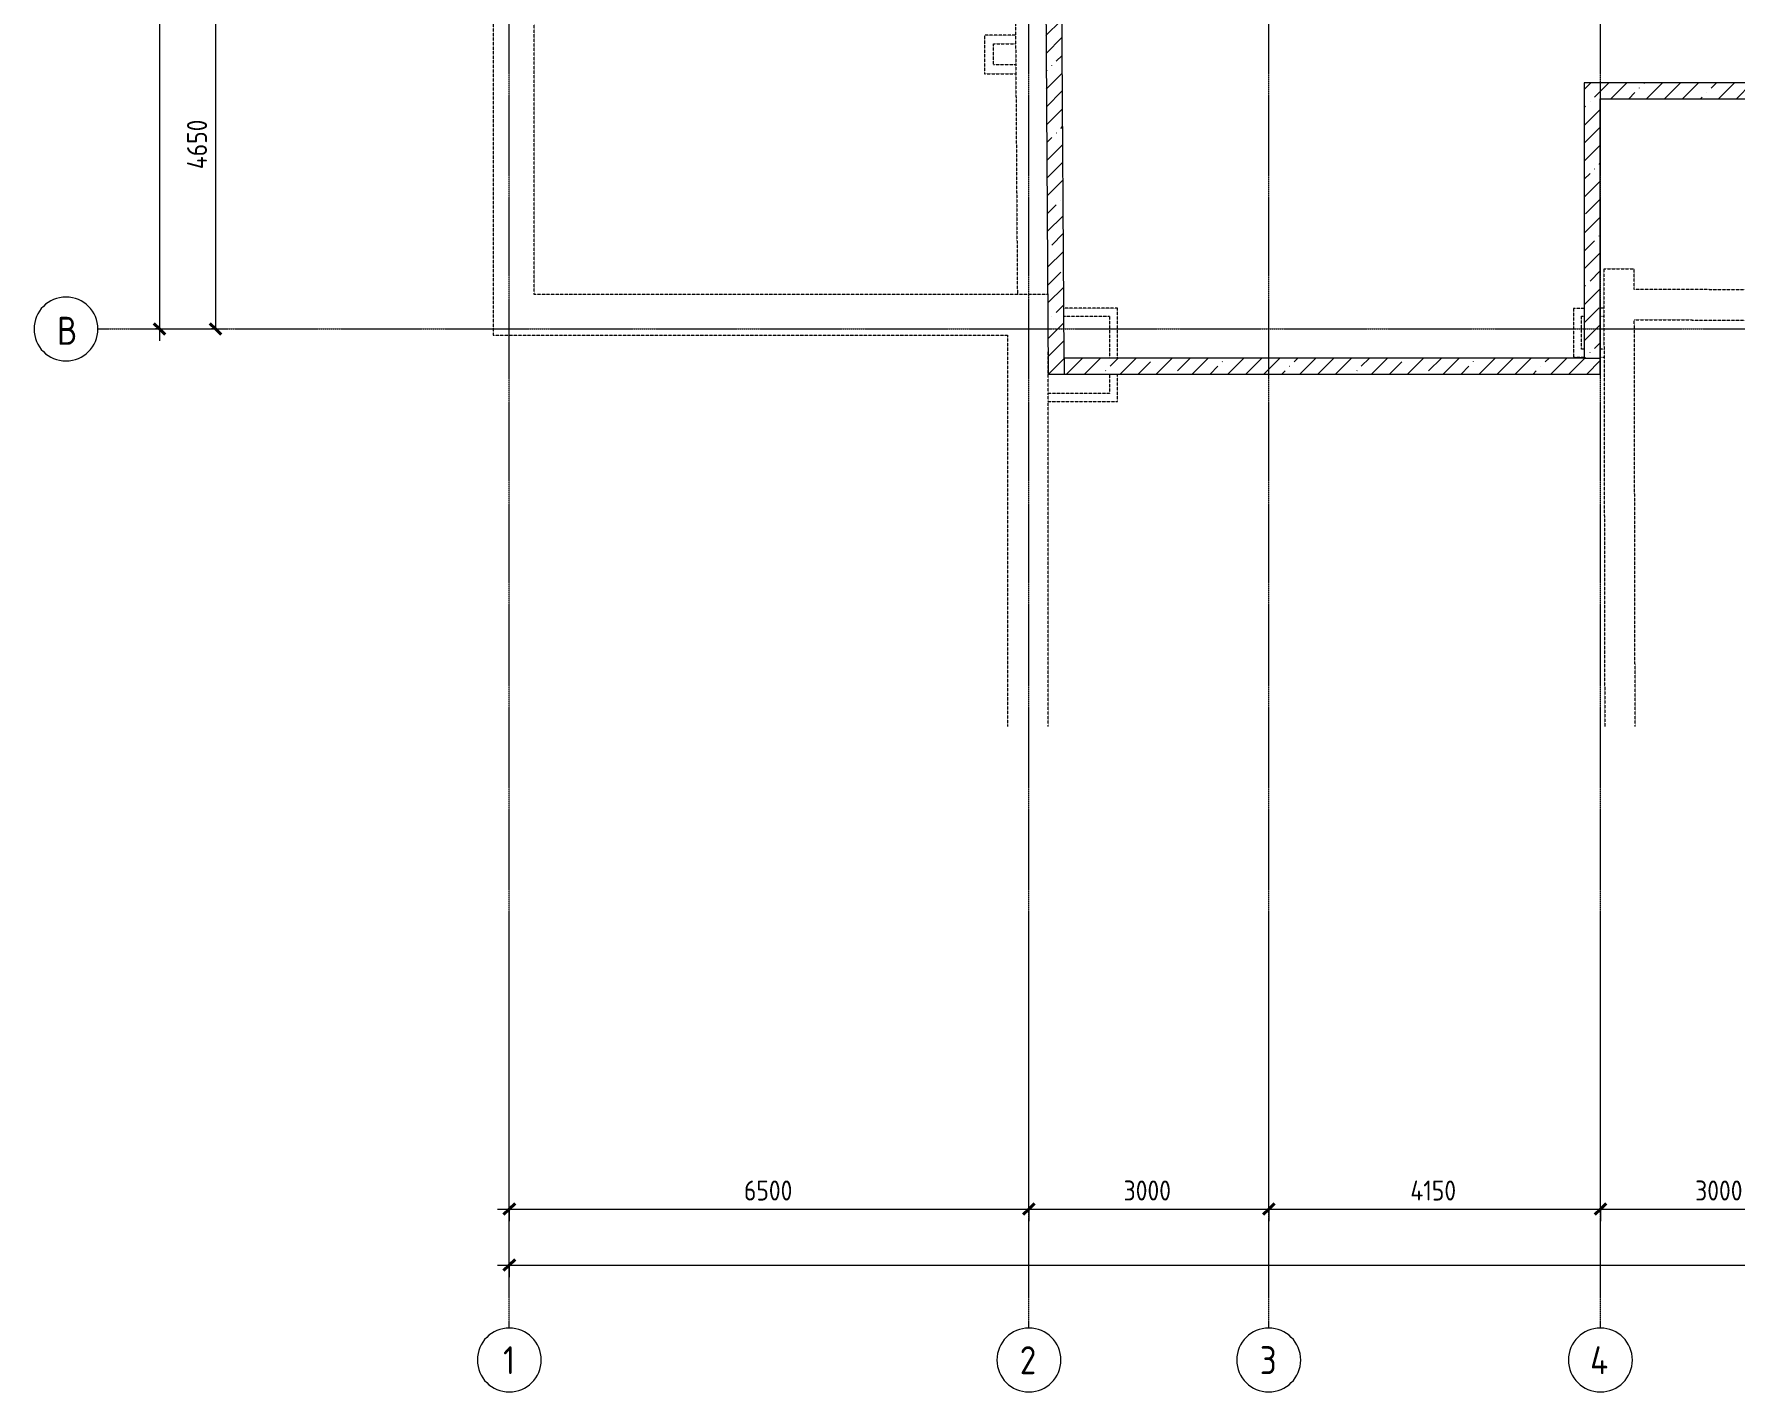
# Model space of a CAD drawing. Header units: millimetres. Extents: x -11886 to 71589, y -4690 to 48120.
# Drawn here: x -11886 to 9393, y -4690 to 12297 of the extents above; entities that cross this region are included whole.
import ezdxf

# ---------------------------------------------------------------- set-up
doc = ezdxf.new("R2010")
doc.units = ezdxf.units.MM
doc.linetypes.add('ADSK_Линия сетки', pattern=[25, 20, -2.5, 0, -2.5])
doc.linetypes.add('ADSK_Сверху', pattern=[4.5, 3, -1.5])
doc.layers.add('Линии', color=7, linetype='Continuous', lineweight=9, true_color=0x00a600)
for name, color, linetype, lineweight in [('Оси', 7, 'Continuous', 9), ('Размеры', 7, 'Continuous', 9), ('Размеры-100', 7, 'Continuous', 9), ('Стены внутренние', 250, 'Continuous', 18), ('Стены наружные', 250, 'Continuous', 18), ('Узлы', 7, 'Continuous', 18)]:
    doc.layers.add(name, color=color, linetype=linetype, lineweight=lineweight)
doc.styles.add('GOST Common', font='GOST_Common.ttf', dxfattribs={"width": 0.9, "height": 350})
doc.styles.add('GOST Common_1', font='GOST_Common.ttf', dxfattribs={"width": 0.9, "height": 250})
doc.dimstyles.new('ADSK_Основной_2_5_мм', dxfattribs={"dimscale": 304.8, "dimtxt": 251.428749, "dimasz": 0.463911, "dimexe": 0.492126, "dimexo": 0.492126, "dimgap": 0.098425, "dimtad": 1, "dimdec": 1, "dimrnd": 0.1, "dimdsep": 46, "dimtxsty": 'GOST Common_1', "dimblk1": 'OBLIQUE', "dimblk2": 'OBLIQUE', "dimsah": 1, "dimcen": 0.09, "dimdle": 0.492126, "dimazin": 2, "dimtfac": 1, "dimtdec": 4, "dimtix": 1, "dimtmove": 0, "dimatfit": 3, "dimfxl": 1, "dimtvp": 1, "dimtfill": 1, "dimtolj": 1, "dimtzin": 0, "dimlwd": 20, "dimlwe": 20, "dimarcsym": 2})
pattern_1 = [(45, (-121510.57, 9206.3), (-224.5064, 224.5064), []), (45, (-121286.07, 9206.3), (-224.5064, 224.5064), [396.875, -79.375, 3.353, -76.022])]

# ---------------------------------------------------------------- blocks, each defined once
blk = doc.blocks.new('Ось сетки - Круг_Ø8 мм-6577-00 План подвала кладочный')
at = {"layer": 'Оси', "lineweight": 20}
for start, end in [(360, 180), (180, 360)]:
    blk.add_arc((0, 0), 4, start, end, dxfattribs=at)
blk = doc.blocks.new('DIMBLOCK1-00 План подвала кладочный')
at = {"layer": 'Размеры-100', "lineweight": 20, "transparency": 16777216}
for p, q in [((-5940, -2402), (-5940, 926)), ((560, -2402), (560, 926)), ((-6090, -2402), (560, -2402)), ((-5940, -2402), (-5940, -2552)), ((560, -2402), (560, -2552))]:
    blk.add_line(p, q, dxfattribs=at)
at = {"layer": 'Размеры-100', "lineweight": 40, "transparency": 16777216}
for p, q in [((-5940, -2402), (-5869, -2331)), ((560, -2402), (631, -2331)), ((-5940, -2402), (-6011, -2472)), ((560, -2402), (489, -2472))]:
    blk.add_line(p, q, dxfattribs=at)
at = {"layer": 'Размеры-100', "color": 0, "lineweight": 20, "transparency": 16777216, "insert": (-3005, -2045), "char_height": 250, "width": 756.84, "attachment_point": 1, "line_spacing_factor": 1.022761, "style": 'GOST Common_1', "bg_fill": 3, "box_fill_scale": 1.25, "bg_fill_color": 256, "bg_fill_true_color": 13158600, "bg_fill_transparency": 0}
blk.add_mtext('6500', dxfattribs=at)
blk = doc.blocks.new('_Oblique')
at = {"color": 0, "linetype": 'ByBlock', "lineweight": -2}
blk.add_line((-0.5, -0.5), (0.5, 0.5), dxfattribs=at)
blk = doc.blocks.new('DIMBLOCK2-00 План подвала кладочный')
at = {"layer": 'Размеры-100', "lineweight": 20, "transparency": 16777216}
for p, q in [((560, -2402), (560, 926)), ((3560, -2402), (3560, 926)), ((560, -2402), (3560, -2402)), ((560, -2402), (560, -2552)), ((3560, -2402), (3560, -2552))]:
    blk.add_line(p, q, dxfattribs=at)
at = {"layer": 'Размеры-100', "lineweight": 40, "transparency": 16777216}
for p, q in [((560, -2402), (631, -2331)), ((3560, -2402), (3631, -2331)), ((560, -2402), (489, -2472)), ((3560, -2402), (3489, -2472))]:
    blk.add_line(p, q, dxfattribs=at)
at = {"layer": 'Размеры-100', "color": 0, "lineweight": 20, "transparency": 16777216, "insert": (1745, -2045), "char_height": 250, "width": 756.84, "attachment_point": 1, "line_spacing_factor": 1.022761, "style": 'GOST Common_1', "bg_fill": 3, "box_fill_scale": 1.25, "bg_fill_color": 256, "bg_fill_true_color": 13158600, "bg_fill_transparency": 0}
blk.add_mtext('3000', dxfattribs=at)
blk = doc.blocks.new('DIMBLOCK3-00 План подвала кладочный')
at = {"layer": 'Размеры-100', "lineweight": 20, "transparency": 16777216}
for p, q in [((3560, -2402), (3560, 926)), ((7710, -2402), (7710, 926)), ((3560, -2402), (7710, -2402)), ((3560, -2402), (3560, -2552)), ((7710, -2402), (7710, -2552))]:
    blk.add_line(p, q, dxfattribs=at)
at = {"layer": 'Размеры-100', "lineweight": 40, "transparency": 16777216}
for p, q in [((3560, -2402), (3631, -2331)), ((7710, -2402), (7781, -2331)), ((3560, -2402), (3489, -2472)), ((7710, -2402), (7639, -2472))]:
    blk.add_line(p, q, dxfattribs=at)
at = {"layer": 'Размеры-100', "color": 0, "lineweight": 20, "transparency": 16777216, "insert": (5332, -2045), "char_height": 250, "width": 726.16, "attachment_point": 1, "line_spacing_factor": 1.022761, "style": 'GOST Common_1', "bg_fill": 3, "box_fill_scale": 1.25, "bg_fill_color": 256, "bg_fill_true_color": 13158600, "bg_fill_transparency": 0}
blk.add_mtext('4150', dxfattribs=at)
blk = doc.blocks.new('DIMBLOCK4-00 План подвала кладочный')
at = {"layer": 'Размеры-100', "lineweight": 20, "transparency": 16777216}
for p, q in [((7710, -2402), (7710, 926)), ((10710, -2402), (10710, 926)), ((7710, -2402), (10710, -2402)), ((7710, -2402), (7710, -2552)), ((10710, -2402), (10710, -2552))]:
    blk.add_line(p, q, dxfattribs=at)
at = {"layer": 'Размеры-100', "lineweight": 40, "transparency": 16777216}
for p, q in [((7710, -2402), (7781, -2331)), ((10710, -2402), (10781, -2331)), ((7710, -2402), (7639, -2472)), ((10710, -2402), (10639, -2472))]:
    blk.add_line(p, q, dxfattribs=at)
at = {"layer": 'Размеры-100', "color": 0, "lineweight": 20, "transparency": 16777216, "insert": (8895, -2045), "char_height": 250, "width": 756.84, "attachment_point": 1, "line_spacing_factor": 1.022761, "style": 'GOST Common_1', "bg_fill": 3, "box_fill_scale": 1.25, "bg_fill_color": 256, "bg_fill_true_color": 13158600, "bg_fill_transparency": 0}
blk.add_mtext('3000', dxfattribs=at)
blk = doc.blocks.new('DIMBLOCK15-00 План подвала кладочный')
at = {"layer": 'Размеры-100', "lineweight": 40, "transparency": 16777216}
for p, q in [((-9615, 13257), (-9686, 13327)), ((-9615, 13257), (-9545, 13186)), ((-9615, 8607), (-9686, 8677)), ((-9615, 8607), (-9545, 8536))]:
    blk.add_line(p, q, dxfattribs=at)
at = {"layer": 'Размеры-100', "lineweight": 20, "transparency": 16777216}
for p, q in [((-9615, 13257), (-9665, 13257)), ((-9615, 13257), (-9615, 8607)), ((-9615, 13257), (-9465, 13257)), ((-9615, 8607), (-9665, 8607)), ((-9615, 8607), (-9465, 8607))]:
    blk.add_line(p, q, dxfattribs=at)
at = {"layer": 'Размеры-100', "color": 0, "lineweight": 20, "transparency": 16777216, "insert": (-9972, 10606), "char_height": 250, "width": 782.41, "attachment_point": 1, "rotation": 90, "line_spacing_factor": 1.022761, "style": 'GOST Common_1', "bg_fill": 3, "box_fill_scale": 1.25, "bg_fill_color": 256, "bg_fill_true_color": 13158600, "bg_fill_transparency": 0}
blk.add_mtext('4650', dxfattribs=at)
blk = doc.blocks.new('DIMBLOCK16-00 План подвала кладочный')
at = {"layer": 'Размеры-100', "lineweight": 20, "transparency": 16777216}
for p, q in [((-5940, -3102), (-5940, 926)), ((55910, -3102), (55910, 926)), ((-6090, -3102), (56060, -3102)), ((-5940, -3102), (-5940, -3252)), ((55910, -3102), (55910, -3252))]:
    blk.add_line(p, q, dxfattribs=at)
at = {"layer": 'Размеры-100', "lineweight": 40, "transparency": 16777216}
for p, q in [((-5940, -3102), (-6011, -3172)), ((-5940, -3102), (-5869, -3031)), ((55910, -3102), (55839, -3172)), ((55910, -3102), (55981, -3031))]:
    blk.add_line(p, q, dxfattribs=at)
at = {"layer": 'Размеры-100', "color": 0, "lineweight": 20, "transparency": 16777216, "insert": (24614, -2745), "char_height": 250, "width": 889.8, "attachment_point": 1, "line_spacing_factor": 1.022761, "style": 'GOST Common_1', "bg_fill": 3, "box_fill_scale": 1.25, "bg_fill_color": 256, "bg_fill_true_color": 13158600, "bg_fill_transparency": 0}
blk.add_mtext('61850', dxfattribs=at)
blk = doc.blocks.new('DIMBLOCK17-00 План подвала кладочный')
at = {"layer": 'Размеры-100', "lineweight": 40, "transparency": 16777216}
for p, q in [((-10315, 43357), (-10386, 43427)), ((-10315, 43357), (-10245, 43286)), ((-10315, 8607), (-10386, 8677)), ((-10315, 8607), (-10245, 8536))]:
    blk.add_line(p, q, dxfattribs=at)
at = {"layer": 'Размеры-100', "lineweight": 20, "transparency": 16777216}
for p, q in [((-10315, 43507), (-10315, 8457)), ((-10315, 43357), (-10365, 43357)), ((-10315, 43357), (-10165, 43357)), ((-10315, 8607), (-10365, 8607)), ((-10315, 8607), (-10165, 8607))]:
    blk.add_line(p, q, dxfattribs=at)
at = {"layer": 'Размеры-100', "color": 0, "lineweight": 20, "transparency": 16777216, "insert": (-10672, 25577), "char_height": 250, "width": 971.62, "attachment_point": 1, "rotation": 90, "line_spacing_factor": 1.022761, "style": 'GOST Common_1', "bg_fill": 3, "box_fill_scale": 1.25, "bg_fill_color": 256, "bg_fill_true_color": 13158600, "bg_fill_transparency": 0}
blk.add_mtext('34750', dxfattribs=at)

msp = doc.modelspace()

# ---------------------------------------------------------------- hatches: boundary and pattern name
at = {"layer": 'Узлы', "lineweight": 9}
h = msp.add_hatch(dxfattribs=at)
h.set_pattern_fill('FP_7', color=256, style=0, pattern_type=2)
h.set_pattern_definition(pattern_1)
h.paths.add_polyline_path([(1001.17, 8043.28), (1002.56, 8043.28), (860.3, 28540.69), (660.28, 28542.84), (802.55, 8043.28)])
h = msp.add_hatch(dxfattribs=at)
h.set_pattern_fill('FP_7', color=256, style=0, pattern_type=2)
h.set_pattern_definition(pattern_1)
h.paths.add_polyline_path([(7707.7, 8243.28), (7707.7, 11684.75), (7507.7, 11684.75), (7507.7, 8243.28)])
h = msp.add_hatch(dxfattribs=at)
h.set_pattern_fill('FP_7', color=256, style=0, pattern_type=2)
h.set_pattern_definition(pattern_1)
h.paths.add_polyline_path([(8133.77, 11484.75), (19859.91, 11484.75), (19859.91, 11684.75), (7707.7, 11684.75), (7707.7, 11484.75), (8133.02, 11484.75)])
h = msp.add_hatch(dxfattribs=at)
h.set_pattern_fill('FP_7', color=256, style=0, pattern_type=2)
h.set_pattern_definition(pattern_1)
h.paths.add_polyline_path([(7373.38, 8043.28), (7707.7, 8043.28), (7707.7, 8243.28), (1001.17, 8243.28), (1002.56, 8043.28), (5496.64, 8043.28)])

# ---------------------------------------------------------------- linework, layer by layer
at = {"layer": 'Линии', "color": 18, "lineweight": 18, "true_color": 0x000000}
for p, q in [((660.28, 28542.84), (802.55, 8043.28)), ((1001.17, 8243.28), (860.3, 28540.69)), ((7707.7, 11684.75), (7507.7, 11684.75)), ((7507.7, 11684.75), (7507.7, 8243.28)), ((19859.91, 11684.75), (7707.7, 11684.75)), ((7707.7, 11684.75), (7707.7, 11484.75)), ((7707.7, 8243.28), (7707.7, 11484.75)), ((7707.7, 11484.75), (19659.91, 11484.75)), ((7507.7, 8243.28), (1001.17, 8243.28)), ((1001.17, 8243.28), (1002.56, 8043.28)), ((7507.7, 8243.28), (7707.7, 8243.28)), ((7707.7, 8043.28), (7707.7, 8243.28)), ((802.55, 8043.28), (1002.56, 8043.28)), ((1002.56, 8043.28), (7707.7, 8043.28))]:
    msp.add_line(p, q, dxfattribs=at)
at = {"layer": 'Оси', "linetype": 'ADSK_Линия сетки'}
for p, q in [((-5940.09, -3890.07), (-5940.09, 44421.85)), ((559.91, -3890.07), (559.91, 44421.85)), ((3559.91, -3890.07), (3559.91, 44421.85)), ((7709.91, -3890.07), (7709.91, 21668.8)), ((-11086.22, 8606.79), (57141.72, 8606.79))]:
    msp.add_line(p, q, dxfattribs=at)
at = {"layer": 'Стены внутренние', "color": 253, "linetype": 'ADSK_Сверху', "true_color": 0xaaaaaa}
for p, q in [((336.71, 20410.99), (395.71, 11909.87)), ((5.51, 12284.02), (5.51, 11797.87)), ((393.11, 12284.02), (5.51, 12284.02)), ((117.51, 11909.87), (117.51, 12172.02)), ((117.51, 12172.02), (393.89, 12172.02)), ((5.51, 11797.87), (396.48, 11797.87)), ((395.71, 11909.87), (117.51, 11909.87)), ((395.71, 11909.87), (396.48, 11797.87)), ((396.48, 11797.87), (415.63, 9039.25)), ((7752.51, 9360.5), (8132.51, 9361.25)), ((7752.51, 9360.5), (7763.75, 3635.32)), ((8133.02, 9101.26), (8132.51, 9361.25)), ((42120.57, 9011.43), (8133.02, 9101.26)), ((1668.38, 8868.4), (996.83, 8868.4)), ((997.52, 8768.4), (1568.38, 8768.4)), ((1568.38, 8768.4), (1568.38, 8243.28)), ((1668.38, 8243.28), (1668.38, 8868.4)), ((7373.38, 8868.4), (7373.38, 8255.39)), ((7373.38, 8868.4), (7507.7, 8868.4)), ((7473.38, 8355.39), (7473.38, 8768.4)), ((7473.38, 8768.4), (7507.7, 8768.4)), ((7753.48, 8868.4), (7707.7, 8868.4)), ((7707.7, 8768.4), (7753.68, 8768.4)), ((8143.75, 3635.32), (8133.77, 8721.26)), ((8133.77, 8721.26), (18986.34, 8692.57)), ((7507.7, 8355.39), (7473.38, 8355.39)), ((7754.49, 8355.39), (7707.7, 8355.39)), ((7373.38, 8255.39), (7507.7, 8255.39)), ((7707.7, 8255.39), (7754.68, 8255.39)), ((1568.38, 8043.28), (1568.38, 7801.39)), ((1668.38, 7701.39), (1668.38, 8043.28)), ((1568.38, 7801.39), (800.5, 7801.39)), ((800.5, 7701.39), (800.5, 7801.39)), ((800.5, 7701.39), (1668.38, 7701.39))]:
    msp.add_line(p, q, dxfattribs=at)
at = {"layer": 'Стены наружные', "color": 253, "linetype": 'ADSK_Сверху', "true_color": 0xaaaaaa}
for p, q in [((-6141.04, 20920.99), (-6141.04, 8529.25)), ((-5631.04, 9039.25), (-5631.04, 20410.99)), ((795.64, 9039.25), (-5631.04, 9039.25)), ((-6141.04, 8529.25), (290.5, 8529.25)), ((290.5, 8529.25), (290.5, 3635.32)), ((800.5, 7801.39), (800.5, 8339.09)), ((800.5, 3635.32), (800.5, 7701.39))]:
    msp.add_line(p, q, dxfattribs=at)

# ---------------------------------------------------------------- block references
at = {"layer": 'Оси', "lineweight": 20, "xscale": 99.99999999999993, "yscale": 99.99999999999993, "zscale": 99.99999999999993, "rotation": 269.9999999999994}
msp.add_blockref('Ось сетки - Круг_Ø8 мм-6577-00 План подвала кладочный', (-11486.22, 8606.79), dxfattribs=at)
at = {"layer": 'Оси', "lineweight": 20, "xscale": 99.99999999999993, "yscale": 99.99999999999993, "zscale": 99.99999999999993}
for p in [(-5940.09, -4290.07), (559.91, -4290.07), (3559.91, -4290.07), (7709.91, -4290.07)]:
    msp.add_blockref('Ось сетки - Круг_Ø8 мм-6577-00 План подвала кладочный', p, dxfattribs=at)

# ---------------------------------------------------------------- texts
at = {"layer": 'Оси', "char_height": 350, "attachment_point": 1, "style": 'GOST Common'}
for s, insert, width in [('\\fGOST Common|b0|i0|c204|p34|;\\W.9;В', (-11599.55, 8759.38), 310.2531), ('\\fGOST Common|b0|i0|c204|p34|;\\W.9;1', (-6018.32, -4117.53), 187.5949), ('\\fGOST Common|b0|i0|c204|p34|;\\W.9;2', (446.13, -4117.53), 274.1771), ('\\fGOST Common|b0|i0|c204|p34|;\\W.9;3', (3448.83, -4117.53), 266.9619), ('\\fGOST Common|b0|i0|c204|p34|;\\W.9;4', (7581.28, -4117.53), 310.2531)]:
    msp.add_mtext(s, dxfattribs=dict(at, insert=insert, width=width))

# ---------------------------------------------------------------- next in the draw order: dimensions: what is measured, and where the dimension line sits
at = {"layer": 'Размеры', "lineweight": 20}
for base, p1, p2, override, picture, middle in [((-10315.21, 8606.79), (-10215.22, 43356.79), (-10215.22, 8606.79), {"dimpost": '<>', "dimfxl": 34750}, 'DIMBLOCK17-00 План подвала кладочный', (-10470.21, 25981.79)), ((-9615.21, 8606.79), (-9515.22, 13256.79), (-9515.22, 8606.79), {"dimpost": '<>', "dimfxl": 4650}, 'DIMBLOCK15-00 План подвала кладочный', (-9770.21, 10931.79))]:
    dim = msp.add_linear_dim(base=base, p1=p1, p2=p2, angle=90, dimstyle='ADSK_Основной_2_5_мм', override=override, dxfattribs=at)
    dim.commit()
    dim.dimension.update_dxf_attribs({"geometry": picture, "text_midpoint": middle})
dim = msp.add_linear_dim(base=(559.91, -2401.64), p1=(-5940.09, 1075.56), p2=(559.91, 1075.56), dimstyle='ADSK_Основной_2_5_мм', override={"dimpost": '<>', "dimfxl": 6500}, dxfattribs=at)
dim.commit()
dim.dimension.update_dxf_attribs({"geometry": 'DIMBLOCK1-00 План подвала кладочный', "text_midpoint": (-2690.09, -2246.64)})

# ---------------------------------------------------------------- next in the draw order: dimensions: what is measured, and where the dimension line sits
dim = msp.add_linear_dim(base=(3559.91, -2401.64), p1=(559.91, 1075.56), p2=(3559.91, 1075.56), dimstyle='ADSK_Основной_2_5_мм', override={"dimpost": '<>', "dimfxl": 3000}, dxfattribs=at)
dim.commit()
dim.dimension.update_dxf_attribs({"geometry": 'DIMBLOCK2-00 План подвала кладочный', "text_midpoint": (2059.91, -2246.64)})

# ---------------------------------------------------------------- next in the draw order: dimensions: what is measured, and where the dimension line sits
dim = msp.add_linear_dim(base=(7709.91, -2401.64), p1=(3559.91, 1075.56), p2=(7709.91, 1075.56), dimstyle='ADSK_Основной_2_5_мм', override={"dimpost": '<>', "dimfxl": 4150}, dxfattribs=at)
dim.commit()
dim.dimension.update_dxf_attribs({"geometry": 'DIMBLOCK3-00 План подвала кладочный', "text_midpoint": (5634.91, -2246.64)})

# ---------------------------------------------------------------- next in the draw order: dimensions: what is measured, and where the dimension line sits
dim = msp.add_linear_dim(base=(10709.91, -2401.64), p1=(7709.91, 1075.56), p2=(10709.91, 1075.56), dimstyle='ADSK_Основной_2_5_мм', override={"dimpost": '<>', "dimfxl": 3000}, dxfattribs=at)
dim.commit()
dim.dimension.update_dxf_attribs({"geometry": 'DIMBLOCK4-00 План подвала кладочный', "text_midpoint": (9209.91, -2246.64)})

# ---------------------------------------------------------------- next in the draw order: dimensions: what is measured, and where the dimension line sits
dim = msp.add_linear_dim(base=(55909.91, -3101.64), p1=(-5940.09, 1075.56), p2=(55909.91, 1075.56), dimstyle='ADSK_Основной_2_5_мм', override={"dimpost": '<>', "dimfxl": 61850}, dxfattribs=at)
dim.commit()
dim.dimension.update_dxf_attribs({"geometry": 'DIMBLOCK16-00 План подвала кладочный', "text_midpoint": (24984.91, -2946.64)})

doc.saveas('drawing.dxf')
